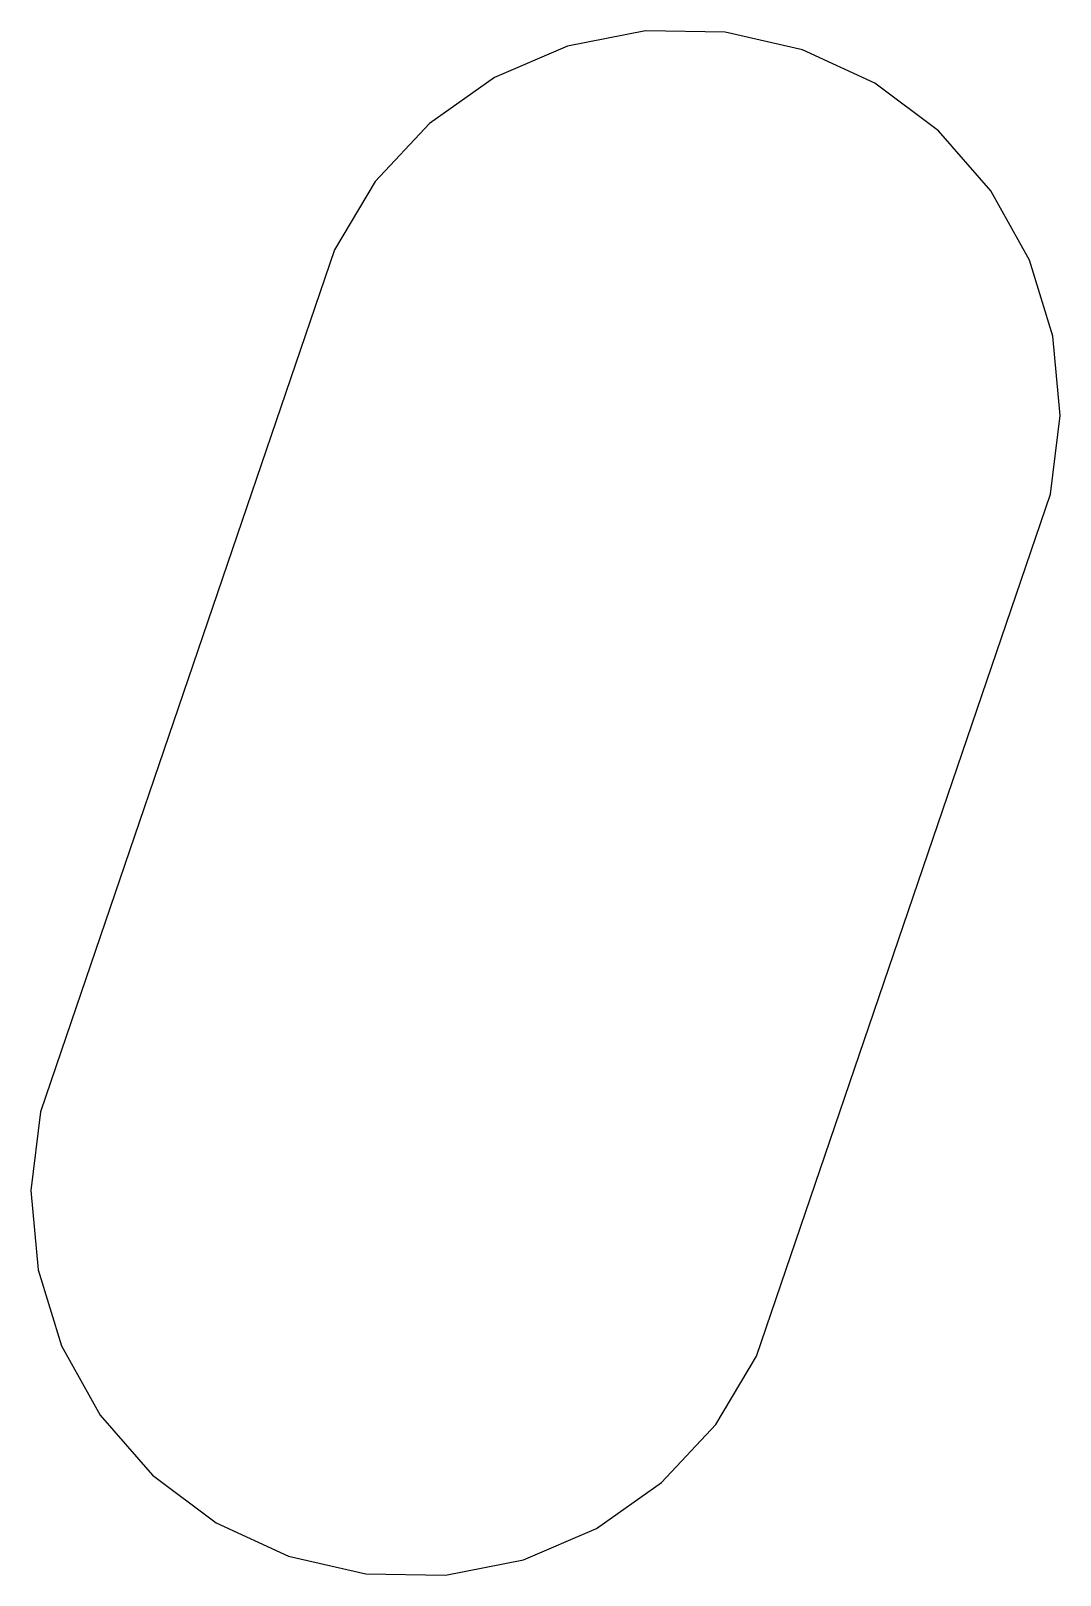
# Model space of a CAD drawing. Header units: metres. Extents: x -5 to 8.5, y -5 to 15.3.
import ezdxf

# ---------------------------------------------------------------- set-up
doc = ezdxf.new("R2010")
doc.units = ezdxf.units.M

msp = doc.modelspace()

# ---------------------------------------------------------------- linework, layer by layer
for p, q in [((3.07855, 15.3174), (2.05302, 15.1152)), ((4.12372, 15.302), (3.07855, 15.3174)), ((5.14285, 15.0697), (4.12372, 15.302)), ((2.05302, 15.1152), (1.09195, 14.7041)), ((6.09142, 14.6305), (5.14285, 15.0697)), ((1.09195, 14.7041), (0.23735, 14.1022)), ((6.92793, 14.0038), (6.09142, 14.6305)), ((0.23735, 14.1022), (-0.473419, 13.3358)), ((7.61586, 13.2167), (6.92793, 14.0038)), ((-0.473419, 13.3358), (-1.00934, 12.4384)), ((8.12511, 12.3039), (7.61586, 13.2167)), ((-1.00934, 12.4384), (-4.53729, 2.10068)), ((8.43346, 11.3051), (8.12511, 12.3039)), ((8.5274, 10.2641), (8.43346, 11.3051)), ((8.40286, 9.22624), (8.5274, 10.2641)), ((4.53729, -2.10068), (8.40286, 9.22624)), ((-4.53729, 2.10068), (-4.87489, 1.11142)), ((-4.87489, 1.11142), (-4.99945, 0.073593)), ((-4.99945, 0.073593), (-4.9055, -0.967453)), ((-4.9055, -0.967453), (-4.59715, -1.96623)), ((-4.59715, -1.96623), (-4.08789, -2.87906)), ((4.00139, -2.99814), (4.53729, -2.10068)), ((-4.08789, -2.87906), (-3.39996, -3.66608)), ((3.2906, -3.76456), (4.00139, -2.99814)), ((-3.39996, -3.66608), (-2.56346, -4.29286)), ((2.43599, -4.36644), (3.2906, -3.76456)), ((-2.56346, -4.29286), (-1.6149, -4.73203)), ((1.47493, -4.7775), (2.43599, -4.36644)), ((-1.6149, -4.73203), (-0.595764, -4.96437)), ((0.449387, -4.97975), (1.47493, -4.7775)), ((-0.595764, -4.96437), (0.449387, -4.97975))]:
    msp.add_line(p, q)

doc.saveas('drawing.dxf')
